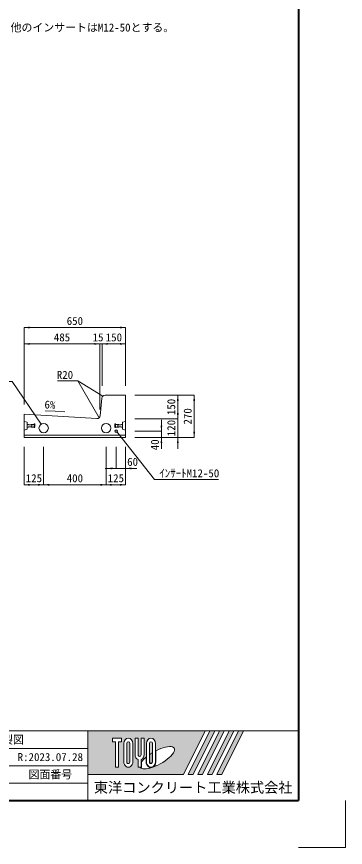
# Model space of a CAD drawing. Units: millimetres at full size. Extents: x 15766 to 83153, y 33859 to 66135.
# Drawn here: x 43138 to 45244, y 52811 to 58131 of the extents above; entities that cross this region are included whole.
import ezdxf
from ezdxf.enums import TextEntityAlignment as Align

# ---------------------------------------------------------------- set-up
doc = ezdxf.new("R2010")
doc.units = ezdxf.units.MM
doc.header["$LTSCALE"] = 28
doc.linetypes.add('USER2', pattern=[1.35, 0.75, -0.6])
for name, color, linetype, lineweight in [('Defpoints_3', 7, 'Continuous', 13), ('インサート', 3, 'USER2', 5), ('図枠', 7, 'Continuous', 5), ('寸法線', 7, 'Continuous', 13), ('引出線', 4, 'Continuous', 13), ('文字', 7, 'Continuous', 13), ('本体', 2, 'Continuous', 13)]:
    doc.layers.add(name, color=color, linetype=linetype, lineweight=lineweight)
doc.styles.add('ＭＳ ゴシック', font='')
doc.styles.get('ＭＳ ゴシック').set_extended_font_data('MS Gothic')

# ---------------------------------------------------------------- blocks, each defined once
blk = doc.blocks.new('filled_arrow')
at = {"color": 0, "linetype": 'Continuous', "lineweight": -2}
blk.add_solid([(7.5, 1.25), (0, 0), (7.5, -1.25)], dxfattribs=at)

msp = doc.modelspace()

# ---------------------------------------------------------------- hatches: boundary and pattern name
at = {"layer": '図枠'}
h = msp.add_hatch(color=256, dxfattribs=at)
h.paths.add_polyline_path([(43594.1, 53556.23), (43594.1, 53277.79), (44206.66, 53277.79), (44345.88, 53556.23)])
edge = h.paths.add_edge_path(flags=16)
edge.add_ellipse((44038.86, 53384.83), major_axis=(109.09, 61.06), ratio=0.3471473, start_angle=-144.31122, end_angle=72.1899, ccw=False)
edge.add_ellipse((43998.46, 53358.47), major_axis=(0, 37.12), ratio=0.8463542, start_angle=-160.70346, end_angle=-90)
edge.add_line((44029.88, 53358.47), (44029.88, 53429.24))
edge = h.paths.add_edge_path(flags=16)
edge.add_ellipse((43998.46, 53475.55), major_axis=(0, 34.27), ratio=0.8463542, start_angle=-90, end_angle=90, ccw=False)
edge.add_line((44027.46, 53475.55), (44027.46, 53358.47))
edge.add_ellipse((43998.46, 53358.47), major_axis=(0, 34.27), ratio=0.8463542, start_angle=90, end_angle=-90, ccw=False)
edge.add_line((43969.46, 53358.47), (43969.46, 53475.55))
edge = h.paths.add_edge_path(flags=16)
edge.add_line((44008.13, 53475.55), (44008.13, 53358.47))
edge.add_ellipse((43998.46, 53358.47), major_axis=(0, 11.42), ratio=0.8463542, start_angle=90, end_angle=-90, ccw=False)
edge.add_line((43988.79, 53358.47), (43988.79, 53475.55))
edge.add_ellipse((43998.46, 53475.55), major_axis=(0, 11.42), ratio=0.8463542, start_angle=-90, end_angle=90, ccw=False)
edge = h.paths.add_edge_path(flags=16)
edge.add_line((44005.71, 53415.71), (44005.71, 53358.47))
edge.add_ellipse((43998.46, 53358.47), major_axis=(0, 8.57), ratio=0.8463542, start_angle=90, end_angle=-90, ccw=False)
edge.add_line((43991.21, 53358.47), (43991.21, 53406.33))
edge.add_ellipse((44038.86, 53384.83), major_axis=(109.09, 61.06), ratio=0.3471473, start_angle=107.79174, end_angle=126.47132, ccw=False)
edge = h.paths.add_edge_path(flags=16)
edge.add_line((43954.95, 53509.82), (43954.95, 53404.87))
edge.add_ellipse((43925.95, 53404.87), major_axis=(0, 34.27), ratio=0.8463542, start_angle=-163.34117, end_angle=-90, ccw=False)
edge.add_line((43935.62, 53372.56), (43935.62, 53324.2))
edge.add_line((43935.62, 53324.2), (43916.28, 53324.2))
edge.add_line((43916.28, 53324.2), (43916.28, 53372.56))
edge.add_ellipse((43925.95, 53404.87), major_axis=(0, 34.27), ratio=0.8463542, start_angle=90, end_angle=163.34117, ccw=False)
edge.add_line((43896.95, 53404.87), (43896.95, 53509.82))
edge.add_line((43896.95, 53509.82), (43916.28, 53509.82))
edge.add_line((43916.28, 53509.82), (43916.28, 53404.87))
edge.add_ellipse((43925.95, 53404.87), major_axis=(0, 11.42), ratio=0.8463542, start_angle=90, end_angle=-90)
edge.add_line((43935.62, 53404.87), (43935.62, 53509.82))
edge.add_line((43935.62, 53509.82), (43954.95, 53509.82))
edge = h.paths.add_edge_path(flags=16)
edge.add_line((43967.04, 53388.02), (43967.04, 53358.47))
edge.add_ellipse((43998.46, 53358.47), major_axis=(0, 37.12), ratio=0.8463542, start_angle=90, end_angle=-171.54427)
edge.add_ellipse((44038.86, 53384.83), major_axis=(109.09, 61.06), ratio=0.3471473, start_angle=-178.64954, end_angle=-148.29244, ccw=False)
edge.add_line((43931.45, 53321.34), (43938.03, 53321.34))
edge.add_line((43938.03, 53321.34), (43938.03, 53357.54))
edge.add_ellipse((44038.86, 53384.83), major_axis=(109.09, 61.06), ratio=0.3471473, start_angle=148.21912, end_angle=165.90812, ccw=False)
edge = h.paths.add_edge_path(flags=16)
edge.add_ellipse((43853.44, 53475.55), major_axis=(0, 34.27), ratio=0.8463542, start_angle=-90, end_angle=90, ccw=False)
edge.add_line((43882.44, 53475.55), (43882.44, 53358.47))
edge.add_ellipse((43853.44, 53358.47), major_axis=(0, 34.27), ratio=0.8463542, start_angle=90, end_angle=-90, ccw=False)
edge.add_line((43824.44, 53358.47), (43824.44, 53475.55))
edge = h.paths.add_edge_path(flags=16)
edge.add_line((43863.11, 53475.55), (43863.11, 53358.47))
edge.add_ellipse((43853.44, 53358.47), major_axis=(0, 11.42), ratio=0.8463542, start_angle=90, end_angle=-90, ccw=False)
edge.add_line((43843.77, 53358.47), (43843.77, 53475.55))
edge.add_ellipse((43853.44, 53475.55), major_axis=(0, 11.42), ratio=0.8463542, start_angle=-90, end_angle=90, ccw=False)
h.paths.add_polyline_path([(43809.93, 53509.82), (43809.93, 53486.98), (43790.6, 53486.98), (43790.6, 53324.2), (43771.26, 53324.2), (43771.26, 53486.98), (43751.93, 53486.98), (43751.93, 53509.82)], flags=16)
for points in [[(44237.29, 53277.79), (44267.92, 53277.79), (44407.14, 53556.23), (44376.51, 53556.23)], [(44468.4, 53556.23), (44437.77, 53556.23), (44298.55, 53277.79), (44329.18, 53277.79)], [(44529.65, 53556.23), (44499.02, 53556.23), (44359.8, 53277.79), (44390.43, 53277.79)], [(44590.91, 53556.23), (44560.28, 53556.23), (44421.06, 53277.79), (44451.69, 53277.79)]]:
    msp.add_hatch(color=256, dxfattribs=at).paths.add_polyline_path(points)
at = {"layer": '引出線'}
msp.add_hatch(color=256, dxfattribs=at).paths.add_polyline_path([(43690.92, 55700.71), (43689.99, 55701.5), (43689.79, 55701.15)])

# ---------------------------------------------------------------- linework, layer by layer
at = {"layer": 'Defpoints_3'}
for p in [(45244.1, 53110.73), (44944.1, 52810.73)]:
    msp.add_line(p, (45244.1, 52810.73), dxfattribs=at)
at = {"layer": 'インサート'}
for p, q in [((43251.24, 55519.13), (43205.24, 55519.13)), ((43205.24, 55519.13), (43205.24, 55502.63)), ((43235.24, 55516.88), (43205.24, 55516.88)), ((43235.24, 55504.88), (43205.24, 55504.88)), ((43251.24, 55502.63), (43205.24, 55502.63)), ((43235.24, 55516.88), (43235.24, 55504.88)), ((43255.24, 55522.88), (43251.24, 55522.88)), ((43251.24, 55522.88), (43251.24, 55498.88)), ((43255.24, 55498.88), (43251.24, 55498.88)), ((43255.24, 55522.88), (43255.24, 55498.88)), ((43767.24, 55522.88), (43771.24, 55522.88)), ((43767.24, 55522.88), (43767.24, 55498.88)), ((43767.24, 55498.88), (43771.24, 55498.88)), ((43771.24, 55522.88), (43771.24, 55498.88)), ((43771.24, 55519.13), (43817.24, 55519.13)), ((43771.24, 55502.63), (43817.24, 55502.63)), ((43787.24, 55516.88), (43817.24, 55516.88)), ((43787.24, 55516.88), (43787.24, 55504.88)), ((43787.24, 55504.88), (43817.24, 55504.88)), ((43817.24, 55519.13), (43817.24, 55502.63))]:
    msp.add_line(p, q, dxfattribs=at)
at = {"layer": 'インサート', "linetype": 'Continuous'}
for radius in [8.25, 6]:
    msp.add_circle((43776.24, 55475.88), radius, dxfattribs=at)
at = {"layer": '図枠', "lineweight": 40}
for p in [(44944.1, 61420.73), (39544.1, 53110.73)]:
    msp.add_line(p, (44944.1, 53110.73), dxfattribs=at)
at = {"layer": '図枠', "lineweight": 13}
for p, q in [((44944.1, 53556.23), (39544.1, 53556.23)), ((43594.1, 53110.73), (43594.1, 53556.23)), ((43594.1, 53444.85), (42244.1, 53444.85)), ((43594.1, 53333.48), (39544.1, 53333.48)), ((43594.1, 53222.1), (42244.1, 53222.1))]:
    msp.add_line(p, q, dxfattribs=at)
at = {"layer": '図枠'}
for p, q in [((43594.1, 53556.23), (44345.88, 53556.23)), ((44345.88, 53556.23), (44206.66, 53277.79)), ((44376.51, 53556.23), (44237.29, 53277.79)), ((44407.14, 53556.23), (44267.92, 53277.79)), ((44437.77, 53556.23), (44298.55, 53277.79)), ((44468.4, 53556.23), (44329.18, 53277.79)), ((44499.02, 53556.23), (44359.8, 53277.79)), ((44376.51, 53556.23), (44407.14, 53556.23)), ((44529.65, 53556.23), (44390.43, 53277.79)), ((44560.28, 53556.23), (44421.06, 53277.79)), ((44437.77, 53556.23), (44468.4, 53556.23)), ((44590.91, 53556.23), (44451.69, 53277.79)), ((44499.02, 53556.23), (44529.65, 53556.23)), ((44560.28, 53556.23), (44590.91, 53556.23)), ((43751.93, 53509.82), (43751.93, 53486.98)), ((43751.93, 53509.82), (43809.93, 53509.82)), ((43771.26, 53486.98), (43751.93, 53486.98)), ((43771.26, 53486.98), (43771.26, 53324.2)), ((43790.6, 53486.98), (43790.6, 53324.2)), ((43809.93, 53486.98), (43790.6, 53486.98)), ((43809.93, 53509.82), (43809.93, 53486.98)), ((43824.44, 53475.55), (43824.44, 53358.47)), ((43843.77, 53358.47), (43843.77, 53475.55)), ((43863.11, 53475.55), (43863.11, 53358.47)), ((43882.44, 53358.47), (43882.44, 53475.55)), ((43896.95, 53509.82), (43916.28, 53509.82)), ((43896.95, 53404.87), (43896.95, 53509.82)), ((43916.28, 53509.82), (43916.28, 53404.87)), ((43935.62, 53509.82), (43954.95, 53509.82)), ((43935.62, 53404.87), (43935.62, 53509.82)), ((43954.95, 53509.82), (43954.95, 53404.87)), ((43969.46, 53475.55), (43969.46, 53358.47)), ((43988.79, 53358.47), (43988.79, 53475.55)), ((44008.13, 53475.55), (44008.13, 53358.47)), ((44027.46, 53358.47), (44027.46, 53475.55)), ((44005.71, 53415.71), (44005.71, 53358.47)), ((44029.88, 53358.47), (44029.88, 53429.24)), ((43916.28, 53372.56), (43916.28, 53324.2)), ((43935.62, 53372.56), (43935.62, 53324.2)), ((43967.04, 53388.02), (43967.04, 53358.47)), ((43991.21, 53358.47), (43991.21, 53406.33)), ((43790.6, 53324.2), (43771.26, 53324.2)), ((43935.62, 53324.2), (43916.28, 53324.2)), ((43931.45, 53321.34), (43938.03, 53321.34)), ((43938.03, 53357.54), (43938.03, 53321.34)), ((43594.1, 53277.79), (44206.66, 53277.79)), ((44237.29, 53277.79), (44267.92, 53277.79)), ((44298.55, 53277.79), (44329.18, 53277.79)), ((44359.8, 53277.79), (44390.43, 53277.79)), ((44421.06, 53277.79), (44451.69, 53277.79))]:
    msp.add_line(p, q, dxfattribs=at)
for centre, major_axis, ratio, start_param, end_param in [((43853.44, 53475.55), (0, 34.27), 0.846354, 4.712389, 7.8539816), ((43853.44, 53475.55), (0, 11.42), 0.846354, 4.712389, 7.8539816), ((43998.46, 53475.55), (0, 34.27), 0.846354, 4.712389, 7.8539816), ((43998.46, 53475.55), (0, 11.42), 0.846354, 4.712389, 7.8539816), ((44038.86, 53384.83), (109.09, 61.06), 0.347147, 1.6817405, 1.8219833), ((44038.86, 53384.83), (109.09, 61.06), 0.347147, 4.2621853, 7.7429163), ((43925.95, 53404.87), (0, 34.27), 0.846354, 1.5707963, 2.8017557), ((43925.95, 53404.87), (0, 11.42), 0.846354, 1.5707963, 4.712389), ((43925.95, 53404.87), (0, 34.27), 0.846354, 3.4814296, 4.712389), ((44038.86, 53384.83), (109.09, 61.06), 0.347147, 2.0815197, 2.5155126), ((43853.44, 53358.47), (0, 34.27), 0.846354, 1.5707963, 4.712389), ((43853.44, 53358.47), (0, 11.42), 0.846354, 1.5707963, 4.712389), ((44038.86, 53384.83), (109.09, 61.06), 0.347147, 3.2093975, 4.2004451), ((43998.46, 53358.47), (0, 37.12), 0.846354, 1.5707963, 3.3154679), ((43998.46, 53358.47), (0, 34.27), 0.846354, 1.5707963, 4.712389), ((43998.46, 53358.47), (0, 11.42), 0.846354, 1.5707963, 4.712389), ((43998.46, 53358.47), (0, 8.57), 0.846354, 1.5707963, 4.712389), ((43998.46, 53358.47), (0, 37.12), 0.846354, 3.5338438, 4.712389)]:
    msp.add_ellipse(centre, major_axis=major_axis, ratio=ratio, start_param=start_param, end_param=end_param, dxfattribs=at)
at = {"layer": '寸法線'}
for p, q in [((43186.24, 56139.87), (43836.24, 56139.87)), ((43186.24, 55645.88), (43186.24, 56139.87)), ((43836.24, 55765.88), (43836.24, 56139.87)), ((43186.24, 56034.87), (43671.24, 56034.87)), ((43186.24, 55645.88), (43186.24, 56034.87)), ((43599.24, 56034.87), (43758.24, 56034.87)), ((43671.24, 55615.88), (43671.24, 56034.87)), ((43671.24, 55615.88), (43671.24, 56034.87)), ((43686.24, 55765.88), (43686.24, 56034.87)), ((43686.24, 56034.87), (43836.24, 56034.87)), ((43686.24, 55765.88), (43686.24, 56034.87)), ((43836.24, 55765.88), (43836.24, 56034.87)), ((43896.24, 55705.88), (44170.61, 55705.88)), ((43896.24, 55705.88), (44275.61, 55705.88)), ((44170.61, 55555.88), (44170.61, 55705.88)), ((44275.61, 55435.88), (44275.61, 55705.88)), ((44170.61, 55363.88), (44170.61, 55627.88)), ((43896.24, 55555.88), (44170.61, 55555.88)), ((43896.24, 55555.88), (44170.61, 55555.88)), ((44065.61, 55363.88), (44065.61, 55547.88)), ((43896.24, 55475.88), (44065.61, 55475.88)), ((43896.24, 55435.88), (44065.61, 55435.88)), ((43896.24, 55435.88), (44170.61, 55435.88)), ((43896.24, 55435.88), (44275.61, 55435.88)), ((43186.24, 55375.88), (43186.24, 55132.68)), ((43311.24, 55375.88), (43311.24, 55132.68)), ((43311.24, 55375.88), (43311.24, 55132.68)), ((43711.24, 55375.88), (43711.24, 55132.68)), ((43711.24, 55375.88), (43711.24, 55132.68)), ((43776.24, 55375.88), (43776.24, 55237.68)), ((43836.24, 55375.88), (43836.24, 55237.68)), ((43836.24, 55375.88), (43836.24, 55132.68)), ((43908.24, 55237.68), (43704.24, 55237.68)), ((43311.24, 55132.68), (43186.24, 55132.68)), ((43711.24, 55132.68), (43311.24, 55132.68)), ((43836.24, 55132.68), (43711.24, 55132.68))]:
    msp.add_line(p, q, dxfattribs=at)
at = {"layer": '引出線'}
msp.add_line((43690.92, 55700.71), (43530.09, 55797.43), dxfattribs=at)
for points in [[(43294.45, 55520.74), (43110.2, 55793.62), (42677.53, 55793.62)], [(43666.21, 55561.79), (43530.09, 55797.43), (43400.86, 55797.43)], [(43446.58, 55599.36), (43384.02, 55603.23), (43320, 55607.19)], [(43781.38, 55469.42), (44022.12, 55167.28), (44431.77, 55167.28)]]:
    msp.add_lwpolyline(points, dxfattribs=at)
msp.add_lwpolyline([(43690.92, 55700.71), (43689.99, 55701.5), (43689.79, 55701.15)], close=True, dxfattribs=at)
at = {"layer": '本体'}
for p, q in [((43704.34, 55705.88), (43836.24, 55705.88)), ((43836.24, 55705.88), (43836.24, 55435.88)), ((43684.44, 55687.87), (43673.16, 55575.04)), ((43186.24, 55585.88), (43186.24, 55435.88)), ((43186.24, 55585.88), (43652.02, 55557.07)), ((43186.24, 55435.88), (43836.24, 55435.88))]:
    msp.add_line(p, q, dxfattribs=at)
at = {"layer": '本体', "lineweight": 9}
for p, q in [((43186.24, 55538.38), (43205.24, 55533.38)), ((43186.24, 55483.38), (43205.24, 55488.38)), ((43205.24, 55533.38), (43205.24, 55488.38)), ((43836.24, 55538.38), (43817.24, 55533.38)), ((43817.24, 55533.38), (43817.24, 55488.38)), ((43836.24, 55483.38), (43817.24, 55488.38))]:
    msp.add_line(p, q, dxfattribs=at)
at = {"layer": '本体', "lineweight": 5}
msp.add_line((43186.24, 55450.88), (43836.24, 55450.88), dxfattribs=at)
at = {"layer": '本体', "lineweight": 9}
for centre in [(43311.24, 55495.88), (43711.24, 55495.88)]:
    msp.add_circle(centre, 30, dxfattribs=at)
at = {"layer": '本体'}
for centre, start, end in [((43704.34, 55685.88), 90, 174.28941), ((43653.26, 55577.03), 266.46044, 354.28941)]:
    msp.add_arc(centre, 20, start, end, dxfattribs=at)

# ---------------------------------------------------------------- block references
at = {"layer": '寸法線', "xscale": 4.8, "yscale": 4.8}
for p in [(43186.24, 56139.87), (43186.24, 56034.87), (43686.24, 56034.87), (43686.24, 56034.87), (43836.24, 55237.68), (43186.24, 55132.68), (43311.24, 55132.68), (43711.24, 55132.68)]:
    msp.add_blockref('filled_arrow', p, dxfattribs=at)
for p, rotation in [((43836.24, 56139.87), 180), ((43671.24, 56034.87), 180), ((43671.24, 56034.87), 180), ((43836.24, 56034.87), 180), ((44170.61, 55705.88), 270), ((44275.61, 55705.88), 270), ((44170.61, 55555.88), 90), ((44170.61, 55555.88), 90), ((44065.61, 55475.88), 90), ((44065.61, 55435.88), 270), ((44170.61, 55435.88), 270), ((44275.61, 55435.88), 90), ((43776.24, 55237.68), 180), ((43311.24, 55132.68), 180), ((43711.24, 55132.68), 180), ((43836.24, 55132.68), 180)]:
    msp.add_blockref('filled_arrow', p, dxfattribs=dict(at, rotation=rotation))
at = {"layer": '引出線'}
for p, xscale, yscale, rotation in [((43446.58, 55599.36), 0.133, 0.133, 176.5), ((43666.21, 55561.79), 0.16, 0.16, 120), ((43294.45, 55520.74), 0.16, 0.16, 124), ((43781.38, 55469.42), 0.16, 0.16, 308.5)]:
    msp.add_blockref('filled_arrow', p, dxfattribs=dict(at, xscale=xscale, yscale=yscale, rotation=rotation))

# ---------------------------------------------------------------- texts
at = {"layer": '図枠', "style": 'ＭＳ ゴシック'}
for s, height, p in [('製図', 51.27, (43114.1, 53500.54)), ('R:2023.07.28', 51.27, (43354.1, 53389.17)), ('図面番号', 51.27, (43354.1, 53277.79)), ('東洋コンクリート工業株式会社', 66.65, (44269.1, 53194.26))]:
    msp.add_text(s, height=height, dxfattribs=at).set_placement(p, align=Align.MIDDLE_CENTER)
at = {"layer": '寸法線', "style": 'ＭＳ ゴシック'}
for s, p in [('650', (43511.24, 56181.87)), ('485', (43428.74, 56076.87)), ('15', (43659.91, 56076.87)), ('150', (43761.24, 56076.87)), ('60', (43881, 55279.68)), ('125', (43248.74, 55174.68)), ('400', (43511.24, 55174.68)), ('125', (43773.74, 55174.68))]:
    msp.add_text(s, height=51.27, dxfattribs=at).set_placement(p, align=Align.MIDDLE_CENTER)
for s, p in [('150', (44128.61, 55630.88)), ('270', (44233.61, 55570.88)), ('120', (44128.61, 55495.88)), ('40', (44023.61, 55388.76))]:
    msp.add_text(s, height=51.27, rotation=90, dxfattribs=at).set_placement(p, align=Align.MIDDLE_CENTER)
at = {"layer": '引出線', "style": 'ＭＳ ゴシック'}
msp.add_text('R20', height=51.27, dxfattribs=at).set_placement((43500.09, 55862.23), align=Align.TOP_RIGHT)
msp.add_text('6%', height=51.27, rotation=356.46, dxfattribs=at).set_placement((43388.08, 55669), align=Align.TOP_RIGHT)
msp.add_text('ｲﾝｻｰﾄM12-50', height=51.27, dxfattribs=at).set_placement((44052.12, 55232.08), align=Align.TOP_LEFT)
at = {"layer": '文字', "style": 'ＭＳ ゴシック'}
msp.add_text('(注) 隅部インサートのみM12-30を使用し、他のインサートはM12-50とする。', height=51.27, dxfattribs=at).set_placement((41736.28, 58019.91), align=Align.BOTTOM_LEFT)

doc.saveas('drawing.dxf')
